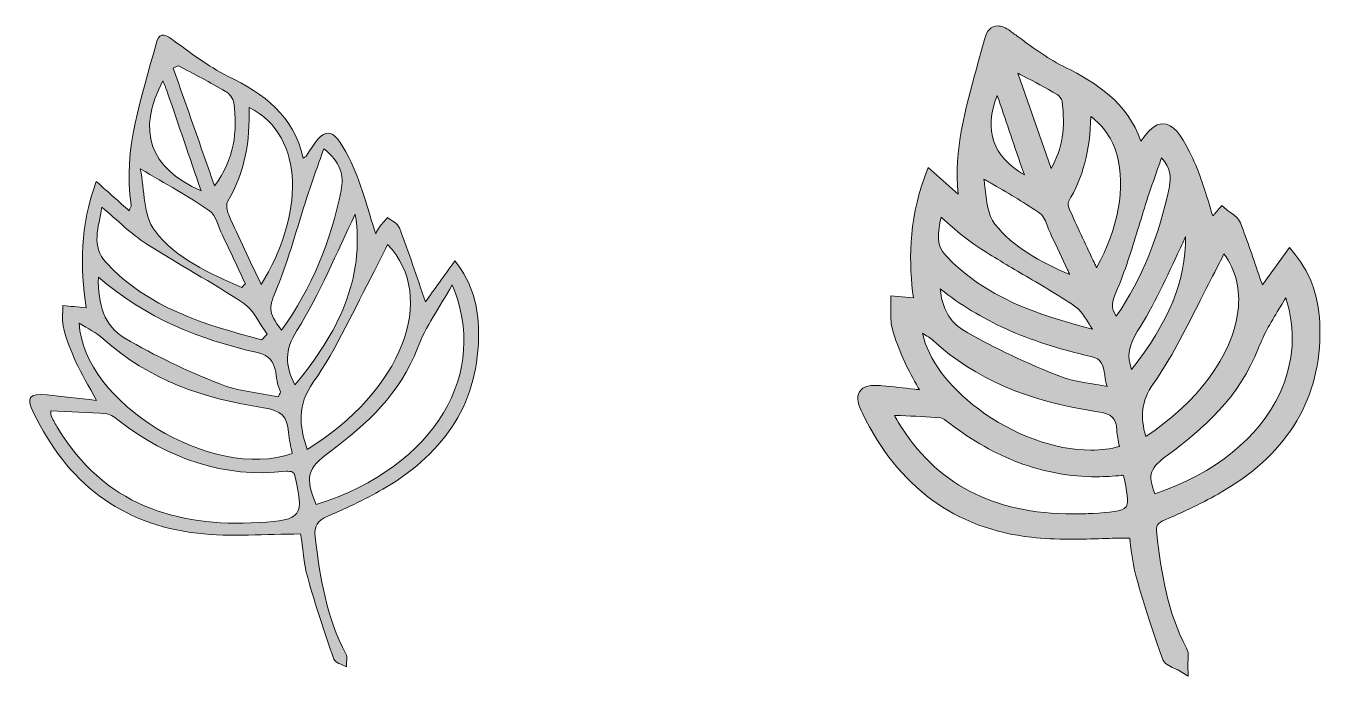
# Model space of a CAD drawing. Header units: inches. Extents: x 792 to 7891, y -1095 to 2748.
# Drawn here: x 2696 to 4650, y -1091 to -109 of the extents above; entities that cross this region are included whole.
import ezdxf

# ---------------------------------------------------------------- set-up
doc = ezdxf.new("R2010")
doc.units = ezdxf.units.IN
doc.header["$MEASUREMENT"] = 0
doc.layers.add('Layer 1', color=7, linetype='Continuous')

# ---------------------------------------------------------------- blocks, each defined once
blk = doc.blocks.new('block 4')
at = {"layer": 'Layer 1', "lineweight": 0}
for points, knots in [([(4648.4, -566.1), (4647.7, -520.7), (4635.7, -485), (4610.5, -453.9), (4610.5, -453.9), (4602.3, -443.8), (4602.3, -443.8), (4602.3, -443.8), (4561.5, -500.2), (4561.5, -500.2), (4560.3, -496.7), (4559.1, -493.2), (4557.9, -489.7), (4548.5, -462.3), (4538.8, -434.1), (4528.4, -406.7), (4525.6, -399.3), (4519, -394.9), (4513.3, -391), (4511.2, -389.5), (4509.3, -388.2), (4507.8, -386.9), (4507.8, -386.9), (4500.1, -380.4), (4500.1, -380.4), (4500.1, -380.4), (4493.7, -388.1), (4493.7, -388.1), (4492.3, -389.7), (4490.9, -391.2), (4489.6, -392.8), (4488.6, -393.9), (4487.6, -395), (4486.6, -396.2), (4485.1, -391.4), (4483.6, -386.4), (4482.1, -381.4), (4473.8, -354), (4465.2, -325.7), (4451.7, -299.5), (4437.9, -272.6), (4426.9, -257.1), (4411.4, -257.1), (4399.5, -257.1), (4389.6, -266.6), (4378.3, -283.4), (4357.9, -225), (4309.7, -194.3), (4264.2, -172), (4239.9, -160), (4216.9, -143.2), (4194.7, -127), (4190.3, -123.8), (4185.9, -120.6), (4181.5, -117.4), (4173.8, -111.8), (4167.8, -109.3), (4162.1, -109.3), (4152.3, -109.3), (4145.5, -116.2), (4142, -129.9), (4138.3, -144.1), (4134.3, -158.6), (4130.4, -172.6), (4113.3, -233.6), (4095.7, -296.5), (4102.5, -363.2), (4102.5, -363.2), (4057.3, -323), (4057.3, -323), (4057.3, -323), (4052.2, -336.7), (4052.2, -336.7), (4026.3, -406.1), (4028.5, -469.9), (4034.8, -519.7), (4034.8, -519.7), (4000.6, -516.6), (4000.6, -516.6), (4000.6, -516.6), (4001, -527.9), (4001, -527.9), (4001.1, -531.3), (4001, -534.7), (4000.9, -538.4), (4000.7, -547.1), (4000.5, -556.2), (4002.8, -565.2), (4007.1, -581.6), (4013.3, -598.5), (4021.9, -617), (4027.8, -629.8), (4034.5, -641.7), (4042.2, -655.5), (4042.8, -656.5), (4043.3, -657.5), (4043.9, -658.5), (4041.7, -658.3), (4039.5, -658), (4037.3, -657.8), (4020.3, -655.8), (4004.1, -654), (3988.2, -652.5), (3984.1, -652.1), (3980.5, -651.9), (3977.4, -651.9), (3969.8, -651.9), (3959.1, -652.9), (3953.8, -661.4), (3948, -670.7), (3952.3, -682.6), (3957.9, -694), (4012, -805.3), (4098, -868.3), (4213.3, -881.2), (4230.7, -883.2), (4249.3, -884.1), (4271.8, -884.1), (4287.9, -884.1), (4304.4, -883.6), (4320.3, -883.2), (4333.7, -882.8), (4347.5, -882.4), (4361.3, -882.3), (4361.7, -885.6), (4362.1, -888.9), (4362.5, -892.4), (4364.4, -907.5), (4366.5, -924.6), (4371, -940.9), (4383.2, -985.1), (4397.9, -1028.2), (4410.7, -1064.4), (4413.4, -1072.2), (4421.1, -1075.6), (4428, -1078.7), (4430.2, -1079.7), (4432.3, -1080.6), (4433.9, -1081.5), (4433.9, -1081.5), (4449.3, -1090.7), (4449.3, -1090.7), (4449.3, -1090.7), (4449, -1072.7), (4449, -1072.7), (4448.9, -1071.2), (4449.1, -1069.3), (4449.3, -1067.3), (4449.7, -1061.7), (4450.3, -1054.8), (4447, -1048.6), (4418, -994.5), (4408.9, -933.6), (4402, -875.9), (4400.6, -863.7), (4403, -859.7), (4414.9, -854.6), (4449.6, -840), (4478.8, -825.5), (4504.4, -810.2), (4601.6, -752.1), (4650.1, -669.9), (4648.4, -566.1)], [0, 0, 0, 0, 1, 1, 1, 2, 2, 2, 3, 3, 3, 4, 4, 4, 5, 5, 5, 6, 6, 6, 7, 7, 7, 8, 8, 8, 9, 9, 9, 10, 10, 10, 11, 11, 11, 12, 12, 12, 13, 13, 13, 14, 14, 14, 15, 15, 15, 16, 16, 16, 17, 17, 17, 18, 18, 18, 19, 19, 19, 20, 20, 20, 21, 21, 21, 22, 22, 22, 23, 23, 23, 24, 24, 24, 25, 25, 25, 26, 26, 26, 27, 27, 27, 28, 28, 28, 29, 29, 29, 30, 30, 30, 31, 31, 31, 32, 32, 32, 33, 33, 33, 34, 34, 34, 35, 35, 35, 36, 36, 36, 37, 37, 37, 38, 38, 38, 39, 39, 39, 40, 40, 40, 41, 41, 41, 42, 42, 42, 43, 43, 43, 44, 44, 44, 45, 45, 45, 46, 46, 46, 47, 47, 47, 48, 48, 48, 49, 49, 49, 50, 50, 50, 51, 51, 51, 52, 52, 52, 53, 53, 53, 54, 54, 54, 54]), ([(4242.8, -324.4), (4242.8, -324.4), (4192.4, -180.4), (4192.4, -180.4), (4194.9, -181.8), (4197.5, -183.1), (4200, -184.5), (4217.1, -193.6), (4234.8, -202.9), (4251.7, -212.8), (4255.2, -214.9), (4258.8, -220), (4259.2, -222.5), (4264.6, -263), (4259.6, -295.3), (4242.8, -324.4)], [0, 0, 0, 0, 1, 1, 1, 2, 2, 2, 3, 3, 3, 4, 4, 4, 5, 5, 5, 5]), ([(4156.2, -283.6), (4149.4, -264), (4151.1, -240.7), (4161.3, -214.2), (4173.4, -249.6), (4185.4, -284.8), (4198.1, -321.9), (4198.1, -321.9), (4202.3, -334.2), (4202.3, -334.2), (4178.4, -319.9), (4162.9, -302.9), (4156.2, -283.6)], [0, 0, 0, 0, 1, 1, 1, 2, 2, 2, 3, 3, 3, 4, 4, 4, 4]), ([(4311.4, -474.3), (4309.7, -470.6), (4307.9, -467), (4306.2, -463.3), (4293.7, -436.9), (4281.9, -411.9), (4270.6, -386.7), (4268.6, -382.2), (4268.1, -376.6), (4268.7, -374.9), (4290.7, -338.5), (4301.6, -297.3), (4302.4, -246.1), (4321.9, -260.1), (4335.2, -279.7), (4342.2, -304.7), (4355.6, -352.6), (4344.1, -414.9), (4311.4, -474.3)], [0, 0, 0, 0, 1, 1, 1, 2, 2, 2, 3, 3, 3, 4, 4, 4, 5, 5, 5, 6, 6, 6, 6]), ([(4421.1, -351.8), (4406.1, -426.1), (4379.9, -490.3), (4341.1, -547.5), (4331.7, -533.6), (4333.9, -528.3), (4343.1, -505.7), (4343.1, -505.7), (4343.9, -503.8), (4343.9, -503.8), (4356.2, -473.7), (4365.8, -442.3), (4375, -411.9), (4379.5, -397.3), (4384.1, -382.2), (4388.9, -367.5), (4394.1, -351.6), (4399.7, -335.7), (4405.6, -318.9), (4406.9, -315.5), (4408.1, -312), (4409.4, -308.4), (4423, -323.4), (4424.1, -336.9), (4421.1, -351.8)], [0, 0, 0, 0, 1, 1, 1, 2, 2, 2, 3, 3, 3, 4, 4, 4, 5, 5, 5, 6, 6, 6, 7, 7, 7, 8, 8, 8, 8]), ([(4237.8, -413), (4239.4, -417.1), (4241, -421.3), (4242.9, -425.3), (4251.2, -442.6), (4259.4, -460.2), (4267.4, -477.3), (4268.6, -479.7), (4269.7, -482.1), (4270.8, -484.6), (4226.4, -465.3), (4185.2, -443.9), (4157.8, -408.3), (4147.5, -394.9), (4145.1, -373.9), (4142.6, -351.6), (4142.2, -347.9), (4141.7, -344.2), (4141.3, -340.5), (4146.1, -343.3), (4150.8, -346.1), (4155.5, -348.8), (4180.7, -363.4), (4204.6, -377.3), (4226.6, -392.7), (4231.3, -396), (4234.6, -404.6), (4237.8, -413)], [0, 0, 0, 0, 1, 1, 1, 2, 2, 2, 3, 3, 3, 4, 4, 4, 5, 5, 5, 6, 6, 6, 7, 7, 7, 8, 8, 8, 9, 9, 9, 9]), ([(4278.2, -532.2), (4287, -538.1), (4293.6, -548.8), (4300.6, -560.1), (4302.1, -562.4), (4303.6, -564.8), (4305.1, -567.1), (4222.1, -545.3), (4143.1, -519.3), (4083.7, -455.8), (4068.4, -439.5), (4071.9, -421.1), (4076.7, -397.9), (4079.5, -400.4), (4082.3, -402.8), (4085.1, -405.3), (4100.7, -419.1), (4115.4, -432.1), (4132.3, -443), (4154.6, -457.4), (4177.7, -471.1), (4200.2, -484.3), (4226.1, -499.5), (4252.9, -515.3), (4278.2, -532.2)], [0, 0, 0, 0, 1, 1, 1, 2, 2, 2, 3, 3, 3, 4, 4, 4, 5, 5, 5, 6, 6, 6, 7, 7, 7, 8, 8, 8, 8]), ([(4445.5, -427.4), (4446.3, -493.1), (4420.3, -556.7), (4364, -628), (4356.9, -607.1), (4359.7, -591.6), (4372.8, -570.7), (4397.9, -530.7), (4417.9, -487.3), (4437.2, -445.4), (4440, -439.5), (4442.7, -433.5), (4445.5, -427.4)], [0, 0, 0, 0, 1, 1, 1, 2, 2, 2, 3, 3, 3, 4, 4, 4, 4]), ([(4397.3, -649), (4423.3, -611.7), (4444.2, -570.2), (4464.4, -530.1), (4472.5, -513.9), (4481, -497.1), (4489.7, -480.8), (4494.5, -471.8), (4499, -462.5), (4503.4, -453.5), (4521.4, -477.4), (4528.8, -507.1), (4524.6, -540.2), (4516.3, -606.6), (4463.4, -678.1), (4385.5, -729.1), (4377.3, -699.6), (4377.9, -676.7), (4397.3, -649)], [0, 0, 0, 0, 1, 1, 1, 2, 2, 2, 3, 3, 3, 4, 4, 4, 5, 5, 5, 6, 6, 6, 6]), ([(4174.9, -566.7), (4212.3, -583.6), (4254, -597.2), (4302.5, -608.2), (4319.1, -612), (4321.1, -620.2), (4323.6, -636.9), (4324.4, -642.1), (4325.3, -647.8), (4327.1, -653.4), (4321.4, -652.3), (4315.6, -651.4), (4310, -650.5), (4289.2, -647.1), (4269.6, -643.9), (4251.6, -636.6), (4194.9, -613.7), (4149.8, -591.9), (4109.7, -568), (4089.5, -556), (4078.4, -536.2), (4075.5, -506.4), (4105.5, -530.2), (4138.2, -550.1), (4174.9, -566.7)], [0, 0, 0, 0, 1, 1, 1, 2, 2, 2, 3, 3, 3, 4, 4, 4, 5, 5, 5, 6, 6, 6, 7, 7, 7, 8, 8, 8, 8]), ([(4419.8, -756.2), (4471, -718.4), (4527.3, -669.7), (4555.7, -595.3), (4563.8, -574.2), (4575.9, -554.1), (4588.8, -532.9), (4591.5, -528.6), (4594.1, -524.1), (4596.8, -519.6), (4612.3, -567.6), (4609.3, -616.8), (4588.1, -663.1), (4556.9, -731), (4490.1, -784.8), (4399.2, -815.5), (4387.8, -785.4), (4391.8, -776.8), (4419.8, -756.2)], [0, 0, 0, 0, 1, 1, 1, 2, 2, 2, 3, 3, 3, 4, 4, 4, 5, 5, 5, 6, 6, 6, 6]), ([(4341.8, -719.6), (4342.3, -727.9), (4344, -735.7), (4345.6, -743.3), (4345.7, -743.6), (4345.7, -743.8), (4345.8, -744.1), (4332.5, -747.8), (4318, -749.7), (4302.6, -749.7), (4248.4, -749.7), (4185, -726.5), (4133, -687.5), (4087.2, -653.3), (4057.3, -612.5), (4048.5, -573.2), (4054.8, -576.9), (4060.6, -580.5), (4065.4, -584.9), (4127.7, -641.8), (4206.3, -675.7), (4312.7, -691.6), (4334.4, -694.8), (4340.7, -700.9), (4341.8, -719.6)], [0, 0, 0, 0, 1, 1, 1, 2, 2, 2, 3, 3, 3, 4, 4, 4, 5, 5, 5, 6, 6, 6, 7, 7, 7, 8, 8, 8, 8]), ([(4015.4, -697.6), (4036.4, -698.4), (4056.3, -699.2), (4076.4, -700.9), (4079.3, -701.2), (4084.3, -705.1), (4088, -707.9), (4088.7, -708.5), (4089.4, -709.1), (4090.1, -709.6), (4124, -735.5), (4159.1, -755.4), (4194.5, -768.6), (4232, -782.7), (4271.2, -789.8), (4311, -789.8), (4323.6, -789.8), (4336.5, -789.1), (4349.4, -787.7), (4349.5, -787.6), (4349.7, -787.6), (4349.9, -787.6), (4350.5, -787.6), (4351.2, -787.7), (4351.9, -787.8), (4357.1, -811.1), (4360.5, -829.2), (4355.8, -835.4), (4350.8, -842.1), (4329.5, -843.8), (4306.3, -845.1), (4296.1, -845.7), (4285.9, -846), (4276.1, -846), (4154.8, -846), (4068.4, -800.6), (4012.1, -707.2), (4009.9, -703.6), (4008, -700.3), (4006.3, -697.2), (4009.3, -697.3), (4012.4, -697.4), (4015.4, -697.6)], [0, 0, 0, 0, 1, 1, 1, 2, 2, 2, 3, 3, 3, 4, 4, 4, 5, 5, 5, 6, 6, 6, 7, 7, 7, 8, 8, 8, 9, 9, 9, 10, 10, 10, 11, 11, 11, 12, 12, 12, 13, 13, 13, 14, 14, 14, 14])]:
    blk.add_open_spline(points, degree=3, knots=knots, dxfattribs=at)
blk = doc.blocks.new('block 5')
at = {"layer": 'Layer 1', "lineweight": 0}
for points, knots in [([(3378.7, -570.1), (3378.1, -534), (3370.5, -498.1), (3343, -464.1), (3326.4, -487.1), (3312, -507), (3298.6, -525.6), (3285.5, -487.9), (3273.2, -450.7), (3259.3, -414.2), (3256.8, -407.6), (3247.6, -403.6), (3241.5, -398.4), (3236.9, -403.9), (3231.9, -409.2), (3227.7, -415), (3225.2, -418.5), (3223.8, -422.9), (3223.8, -423.1), (3211, -385.9), (3201.8, -344.5), (3183.1, -307.9), (3157.6, -258.3), (3146.4, -259.8), (3118.8, -305.8), (3118.4, -306.5), (3117.4, -306.8), (3114.3, -308.7), (3100.1, -245.1), (3054.7, -211.7), (3000.1, -184.9), (2970.1, -170.2), (2943.2, -149.1), (2915.9, -129.4), (2903, -120), (2896.1, -120.4), (2892, -136.3), (2871.4, -216.1), (2841.4, -294.5), (2854.4, -379.6), (2854.7, -381.7), (2853, -384.2), (2851.7, -388.5), (2836.1, -374.6), (2821.8, -361.9), (2801.8, -344.1), (2776.9, -410.9), (2777.7, -473.3), (2786.6, -534.7), (2774.1, -533.6), (2762.7, -532.5), (2751.2, -531.5), (2751.6, -543.2), (2749.9, -555.5), (2752.8, -566.6), (2757.2, -583.8), (2763.7, -600.6), (2771.2, -616.7), (2779.6, -634.9), (2790.1, -652.1), (2802.3, -674.5), (2773.9, -671.4), (2750.8, -668.5), (2727.6, -666.3), (2700.3, -663.8), (2695.7, -670), (2707.1, -693.5), (2757.7, -797.6), (2838.8, -862.2), (2954.7, -875.2), (3005.2, -880.9), (3056.9, -876.2), (3110.2, -876.2), (3113.3, -896.2), (3114.7, -919.8), (3120.9, -942.1), (3132.4, -983.6), (3146.1, -1024.4), (3160.3, -1065), (3162.3, -1070.5), (3172.7, -1073), (3179.2, -1076.8), (3179.1, -1070.2), (3181.2, -1062.4), (3178.5, -1057.3), (3148.9, -1002.1), (3139.6, -941.9), (3132.3, -881), (3130.3, -864.2), (3135.2, -856.1), (3151.3, -849.3), (3181.5, -836.6), (3211.4, -822.3), (3239.5, -805.5), (3328.2, -752.5), (3380.4, -676.3), (3378.7, -570.1)], [0, 0, 0, 0, 1, 1, 1, 2, 2, 2, 3, 3, 3, 4, 4, 4, 5, 5, 5, 6, 6, 6, 7, 7, 7, 8, 8, 8, 9, 9, 9, 10, 10, 10, 11, 11, 11, 12, 12, 12, 13, 13, 13, 14, 14, 14, 15, 15, 15, 16, 16, 16, 17, 17, 17, 18, 18, 18, 19, 19, 19, 20, 20, 20, 21, 21, 21, 22, 22, 22, 23, 23, 23, 24, 24, 24, 25, 25, 25, 26, 26, 26, 27, 27, 27, 28, 28, 28, 29, 29, 29, 30, 30, 30, 31, 31, 31, 32, 32, 32, 32]), ([(2925.7, -169.3), (2949.6, -182.1), (2973.7, -194.4), (2997, -208.1), (3002.6, -211.4), (3008.5, -218.9), (3009.3, -225.1), (3015.1, -268.5), (3010.6, -310.3), (2980.3, -350.6), (2959.6, -291.4), (2938.8, -232.2), (2918, -173), (2920.6, -171.7), (2923.2, -170.5), (2925.7, -169.3)], [0, 0, 0, 0, 1, 1, 1, 2, 2, 2, 3, 3, 3, 4, 4, 4, 5, 5, 5, 5]), ([(2902.4, -192.1), (2904.9, -198.6), (2907.5, -204.5), (2909.5, -210.5), (2926, -258.7), (2942.5, -307), (2960, -358.4), (2881.2, -322.9), (2863, -268.1), (2902.4, -192.1)], [0, 0, 0, 0, 1, 1, 1, 2, 2, 2, 3, 3, 3, 3]), ([(3050.7, -499.6), (3033.3, -462.6), (3017, -428.9), (3001.7, -394.7), (2999, -388.5), (2997.3, -378.7), (3000.3, -373.7), (3026.6, -330.4), (3033.9, -282.8), (3032.5, -232.2), (3119.3, -276.2), (3113.7, -398.1), (3050.7, -499.6)], [0, 0, 0, 0, 1, 1, 1, 2, 2, 2, 3, 3, 3, 4, 4, 4, 4]), ([(3119.6, -368.2), (3127.3, -344.8), (3135.8, -321.6), (3145.2, -294.6), (3170.5, -315.1), (3175.9, -334.4), (3171.2, -357.7), (3155.7, -433.9), (3127.5, -504.5), (3081.6, -568.6), (3059.5, -540), (3062.5, -534.2), (3074.9, -503.9), (3092.9, -459.9), (3104.8, -413.5), (3119.6, -368.2)], [0, 0, 0, 0, 1, 1, 1, 2, 2, 2, 3, 3, 3, 4, 4, 4, 5, 5, 5, 5]), ([(2972.6, -388.4), (2982.7, -395.5), (2986.2, -412.3), (2992.2, -424.9), (3003.9, -449.4), (3015.3, -474), (3026.8, -498.5), (3025.1, -500.3), (3023.4, -502.1), (3021.7, -503.9), (2972.7, -483.3), (2922.5, -460.4), (2890.1, -418.3), (2872.6, -395.6), (2875.1, -357.5), (2868.3, -325), (2907.1, -348.1), (2941.2, -366.4), (2972.6, -388.4)], [0, 0, 0, 0, 1, 1, 1, 2, 2, 2, 3, 3, 3, 4, 4, 4, 5, 5, 5, 6, 6, 6, 6]), ([(2810.4, -383), (2833.9, -402.6), (2854.2, -423.2), (2878, -438.5), (2925.8, -469.5), (2976.6, -496.1), (3024, -527.8), (3039.4, -538.1), (3048.1, -558.7), (3059.8, -574.5), (3057, -577.4), (3054.2, -580.2), (3051.4, -583), (2965.4, -560.6), (2880.7, -535.1), (2816.7, -466.6), (2793.6, -441.9), (2805.3, -413.5), (2810.4, -383)], [0, 0, 0, 0, 1, 1, 1, 2, 2, 2, 3, 3, 3, 4, 4, 4, 5, 5, 5, 6, 6, 6, 6]), ([(3101.5, -651.2), (3086.7, -620.5), (3085.9, -599.1), (3104.6, -569.3), (3139.5, -513.5), (3164.4, -451.5), (3192.6, -393.6), (3207.8, -491.4), (3166, -573.4), (3101.5, -651.2)], [0, 0, 0, 0, 1, 1, 1, 2, 2, 2, 3, 3, 3, 3]), ([(3120, -748.5), (3107.9, -711.7), (3104.8, -682.3), (3129.3, -647.2), (3165.5, -595.3), (3191.1, -536.2), (3221.1, -480), (3228.1, -466.9), (3234.4, -453.3), (3241.3, -439.4), (3318.3, -518.2), (3262.4, -661.4), (3120, -748.5)], [0, 0, 0, 0, 1, 1, 1, 2, 2, 2, 3, 3, 3, 4, 4, 4, 4]), ([(3080.1, -661.5), (3079, -664.1), (3077.8, -666.7), (3076.6, -669.2), (3047, -663), (3015.7, -660.9), (2988.1, -649.8), (2939, -629.9), (2890.3, -607.5), (2844.8, -580.5), (2813.9, -562.1), (2804.1, -529.7), (2805, -488.3), (2876.6, -551), (2958.2, -582.6), (3044.9, -602.4), (3081.1, -610.6), (3068.3, -642), (3080.1, -661.5)], [0, 0, 0, 0, 1, 1, 1, 2, 2, 2, 3, 3, 3, 4, 4, 4, 5, 5, 5, 6, 6, 6, 6]), ([(3133.7, -831.8), (3116.6, -790.5), (3119.7, -777.4), (3154.1, -752), (3210.6, -710.3), (3260.5, -664), (3286.6, -595.6), (3298.9, -563.3), (3319.9, -534.4), (3339, -500.2), (3394.9, -630.5), (3316.4, -774.1), (3133.7, -831.8)], [0, 0, 0, 0, 1, 1, 1, 2, 2, 2, 3, 3, 3, 4, 4, 4, 4]), ([(2776.2, -558.2), (2789.1, -566.4), (2802.3, -572.2), (2812.4, -581.4), (2881.1, -644.1), (2965.1, -672.2), (3054.4, -685.6), (3080.2, -689.4), (3090.5, -698.7), (3092, -722.9), (3092.7, -733.8), (3095.7, -744.5), (3097.6, -754.8), (2977, -797.3), (2781.4, -677.8), (2776.2, -558.2)], [0, 0, 0, 0, 1, 1, 1, 2, 2, 2, 3, 3, 3, 4, 4, 4, 5, 5, 5, 5]), ([(3047.2, -859), (2920.9, -866.2), (2813.1, -831.3), (2743.8, -716.3), (2740.4, -710.7), (2737, -705), (2734.2, -699.1), (2733.1, -696.7), (2733.5, -693.7), (2733.2, -690.5), (2761.7, -691.8), (2789.7, -692.5), (2817.5, -694.9), (2824.1, -695.4), (2830.7, -701.1), (2836.4, -705.6), (2911, -762.5), (2993.7, -792.1), (3088.5, -781.6), (3092, -781.2), (3095.6, -782.2), (3097.6, -782.4), (3099.7, -784.4), (3100.9, -785), (3101, -785.7), (3115.6, -849.7), (3113.2, -855.3), (3047.2, -859)], [0, 0, 0, 0, 1, 1, 1, 2, 2, 2, 3, 3, 3, 4, 4, 4, 5, 5, 5, 6, 6, 6, 7, 7, 7, 8, 8, 8, 9, 9, 9, 9])]:
    blk.add_open_spline(points, degree=3, knots=knots, dxfattribs=at)

msp = doc.modelspace()

# ---------------------------------------------------------------- hatches: boundary and pattern name
at = {"layer": 'Layer 1', "true_color": 0x54320c}
h = msp.add_hatch(color=48, dxfattribs=at)
h.dxf.hatch_style = 2
edge = h.paths.add_edge_path()
edge.add_spline(control_points=[(4648.4, -566.1), (4647.7, -520.7), (4635.7, -485), (4610.5, -453.9), (4610.5, -453.9), (4602.3, -443.8), (4602.3, -443.8), (4602.3, -443.8), (4561.5, -500.2), (4561.5, -500.2), (4560.3, -496.7), (4559.1, -493.2), (4557.9, -489.7), (4548.5, -462.3), (4538.8, -434.1), (4528.4, -406.7), (4525.6, -399.3), (4519, -394.9), (4513.3, -391), (4511.2, -389.5), (4509.3, -388.2), (4507.8, -386.9), (4507.8, -386.9), (4500.1, -380.4), (4500.1, -380.4), (4500.1, -380.4), (4493.7, -388.1), (4493.7, -388.1), (4492.3, -389.7), (4490.9, -391.2), (4489.6, -392.8), (4488.6, -393.9), (4487.6, -395), (4486.6, -396.2), (4485.1, -391.4), (4483.6, -386.4), (4482.1, -381.4), (4473.8, -354), (4465.2, -325.7), (4451.7, -299.5), (4437.9, -272.6), (4426.9, -257.1), (4411.4, -257.1), (4399.5, -257.1), (4389.6, -266.6), (4378.3, -283.4), (4357.9, -225), (4309.7, -194.3), (4264.2, -172), (4239.9, -160), (4216.9, -143.2), (4194.7, -127), (4190.3, -123.8), (4185.9, -120.6), (4181.5, -117.4), (4173.8, -111.8), (4167.8, -109.3), (4162.1, -109.3), (4152.3, -109.3), (4145.5, -116.2), (4142, -129.9), (4138.3, -144.1), (4134.3, -158.6), (4130.4, -172.6), (4113.3, -233.6), (4095.7, -296.5), (4102.5, -363.2), (4102.5, -363.2), (4057.3, -323), (4057.3, -323), (4057.3, -323), (4052.2, -336.7), (4052.2, -336.7), (4026.3, -406.1), (4028.5, -469.9), (4034.8, -519.7), (4034.8, -519.7), (4000.6, -516.6), (4000.6, -516.6), (4000.6, -516.6), (4001, -527.9), (4001, -527.9), (4001.1, -531.3), (4001, -534.7), (4000.9, -538.4), (4000.7, -547.1), (4000.5, -556.2), (4002.8, -565.2), (4007.1, -581.6), (4013.3, -598.5), (4021.9, -617), (4027.8, -629.8), (4034.5, -641.7), (4042.2, -655.5), (4042.8, -656.5), (4043.3, -657.5), (4043.9, -658.5), (4041.7, -658.3), (4039.5, -658), (4037.3, -657.8), (4020.3, -655.8), (4004.1, -654), (3988.2, -652.5), (3984.1, -652.1), (3980.5, -651.9), (3977.4, -651.9), (3969.8, -651.9), (3959.1, -652.9), (3953.8, -661.4), (3948, -670.7), (3952.3, -682.6), (3957.9, -694), (4012, -805.3), (4098, -868.3), (4213.3, -881.2), (4230.7, -883.2), (4249.3, -884.1), (4271.8, -884.1), (4287.9, -884.1), (4304.4, -883.6), (4320.3, -883.2), (4333.7, -882.8), (4347.5, -882.4), (4361.3, -882.3), (4361.7, -885.6), (4362.1, -888.9), (4362.5, -892.4), (4364.4, -907.5), (4366.5, -924.6), (4371, -940.9), (4383.2, -985.1), (4397.9, -1028.2), (4410.7, -1064.4), (4413.4, -1072.2), (4421.1, -1075.6), (4428, -1078.7), (4430.2, -1079.7), (4432.3, -1080.6), (4433.9, -1081.5), (4433.9, -1081.5), (4449.3, -1090.7), (4449.3, -1090.7), (4449.3, -1090.7), (4449, -1072.7), (4449, -1072.7), (4448.9, -1071.2), (4449.1, -1069.3), (4449.3, -1067.3), (4449.7, -1061.7), (4450.3, -1054.8), (4447, -1048.6), (4418, -994.5), (4408.9, -933.6), (4402, -875.9), (4400.6, -863.7), (4403, -859.7), (4414.9, -854.6), (4449.6, -840), (4478.8, -825.5), (4504.4, -810.2), (4601.6, -752.1), (4650.1, -669.9), (4648.4, -566.1)], knot_values=[0, 0, 0, 0, 1, 1, 1, 2, 2, 2, 3, 3, 3, 4, 4, 4, 5, 5, 5, 6, 6, 6, 7, 7, 7, 8, 8, 8, 9, 9, 9, 10, 10, 10, 11, 11, 11, 12, 12, 12, 13, 13, 13, 14, 14, 14, 15, 15, 15, 16, 16, 16, 17, 17, 17, 18, 18, 18, 19, 19, 19, 20, 20, 20, 21, 21, 21, 22, 22, 22, 23, 23, 23, 24, 24, 24, 25, 25, 25, 26, 26, 26, 27, 27, 27, 28, 28, 28, 29, 29, 29, 30, 30, 30, 31, 31, 31, 32, 32, 32, 33, 33, 33, 34, 34, 34, 35, 35, 35, 36, 36, 36, 37, 37, 37, 38, 38, 38, 39, 39, 39, 40, 40, 40, 41, 41, 41, 42, 42, 42, 43, 43, 43, 44, 44, 44, 45, 45, 45, 46, 46, 46, 47, 47, 47, 48, 48, 48, 49, 49, 49, 50, 50, 50, 51, 51, 51, 52, 52, 52, 53, 53, 53, 54, 54, 54, 54], degree=3, periodic=1)
edge = h.paths.add_edge_path()
edge.add_spline(control_points=[(4397.3, -649), (4423.3, -611.7), (4444.2, -570.2), (4464.4, -530.1), (4472.5, -513.9), (4481, -497.1), (4489.7, -480.8), (4494.5, -471.8), (4499, -462.5), (4503.4, -453.5), (4521.4, -477.4), (4528.8, -507.1), (4524.6, -540.2), (4516.3, -606.6), (4463.4, -678.1), (4385.5, -729.1), (4377.3, -699.6), (4377.9, -676.7), (4397.3, -649)], knot_values=[0, 0, 0, 0, 1, 1, 1, 2, 2, 2, 3, 3, 3, 4, 4, 4, 5, 5, 5, 6, 6, 6, 6], degree=3, periodic=1)
edge = h.paths.add_edge_path()
edge.add_spline(control_points=[(4419.8, -756.2), (4471, -718.4), (4527.3, -669.7), (4555.7, -595.3), (4563.8, -574.2), (4575.9, -554.1), (4588.8, -532.9), (4591.5, -528.6), (4594.1, -524.1), (4596.8, -519.6), (4612.3, -567.6), (4609.3, -616.8), (4588.1, -663.1), (4556.9, -731), (4490.1, -784.8), (4399.2, -815.5), (4387.8, -785.4), (4391.8, -776.8), (4419.8, -756.2)], knot_values=[0, 0, 0, 0, 1, 1, 1, 2, 2, 2, 3, 3, 3, 4, 4, 4, 5, 5, 5, 6, 6, 6, 6], degree=3, periodic=1)
edge = h.paths.add_edge_path()
edge.add_spline(control_points=[(4156.2, -283.6), (4149.4, -264), (4151.1, -240.7), (4161.3, -214.2), (4173.4, -249.6), (4185.4, -284.8), (4198.1, -321.9), (4198.1, -321.9), (4202.3, -334.2), (4202.3, -334.2), (4178.4, -319.9), (4162.9, -302.9), (4156.2, -283.6)], knot_values=[0, 0, 0, 0, 1, 1, 1, 2, 2, 2, 3, 3, 3, 4, 4, 4, 4], degree=3, periodic=1)
edge = h.paths.add_edge_path()
edge.add_spline(control_points=[(4237.8, -413), (4239.4, -417.1), (4241, -421.3), (4242.9, -425.3), (4251.2, -442.6), (4259.4, -460.2), (4267.4, -477.3), (4268.6, -479.7), (4269.7, -482.1), (4270.8, -484.6), (4226.4, -465.3), (4185.2, -443.9), (4157.8, -408.3), (4147.5, -394.9), (4145.1, -373.9), (4142.6, -351.6), (4142.2, -347.9), (4141.7, -344.2), (4141.3, -340.5), (4146.1, -343.3), (4150.8, -346.1), (4155.5, -348.8), (4180.7, -363.4), (4204.6, -377.3), (4226.6, -392.7), (4231.3, -396), (4234.6, -404.6), (4237.8, -413)], knot_values=[0, 0, 0, 0, 1, 1, 1, 2, 2, 2, 3, 3, 3, 4, 4, 4, 5, 5, 5, 6, 6, 6, 7, 7, 7, 8, 8, 8, 9, 9, 9, 9], degree=3, periodic=1)
edge = h.paths.add_edge_path()
edge.add_spline(control_points=[(4278.2, -532.2), (4287, -538.1), (4293.6, -548.8), (4300.6, -560.1), (4302.1, -562.4), (4303.6, -564.8), (4305.1, -567.1), (4222.1, -545.3), (4143.1, -519.3), (4083.7, -455.8), (4068.4, -439.5), (4071.9, -421.1), (4076.7, -397.9), (4079.5, -400.4), (4082.3, -402.8), (4085.1, -405.3), (4100.7, -419.1), (4115.4, -432.1), (4132.3, -443), (4154.6, -457.4), (4177.7, -471.1), (4200.2, -484.3), (4226.1, -499.5), (4252.9, -515.3), (4278.2, -532.2)], knot_values=[0, 0, 0, 0, 1, 1, 1, 2, 2, 2, 3, 3, 3, 4, 4, 4, 5, 5, 5, 6, 6, 6, 7, 7, 7, 8, 8, 8, 8], degree=3, periodic=1)
edge = h.paths.add_edge_path()
edge.add_spline(control_points=[(4174.9, -566.7), (4212.3, -583.6), (4254, -597.2), (4302.5, -608.2), (4319.1, -612), (4321.1, -620.2), (4323.6, -636.9), (4324.4, -642.1), (4325.3, -647.8), (4327.1, -653.4), (4321.4, -652.3), (4315.6, -651.4), (4310, -650.5), (4289.2, -647.1), (4269.6, -643.9), (4251.6, -636.6), (4194.9, -613.7), (4149.8, -591.9), (4109.7, -568), (4089.5, -556), (4078.4, -536.2), (4075.5, -506.4), (4105.5, -530.2), (4138.2, -550.1), (4174.9, -566.7)], knot_values=[0, 0, 0, 0, 1, 1, 1, 2, 2, 2, 3, 3, 3, 4, 4, 4, 5, 5, 5, 6, 6, 6, 7, 7, 7, 8, 8, 8, 8], degree=3, periodic=1)
edge = h.paths.add_edge_path()
edge.add_spline(control_points=[(4421.1, -351.8), (4406.1, -426.1), (4379.9, -490.3), (4341.1, -547.5), (4331.7, -533.6), (4333.9, -528.3), (4343.1, -505.7), (4343.1, -505.7), (4343.9, -503.8), (4343.9, -503.8), (4356.2, -473.7), (4365.8, -442.3), (4375, -411.9), (4379.5, -397.3), (4384.1, -382.2), (4388.9, -367.5), (4394.1, -351.6), (4399.7, -335.7), (4405.6, -318.9), (4406.9, -315.5), (4408.1, -312), (4409.4, -308.4), (4423, -323.4), (4424.1, -336.9), (4421.1, -351.8)], knot_values=[0, 0, 0, 0, 1, 1, 1, 2, 2, 2, 3, 3, 3, 4, 4, 4, 5, 5, 5, 6, 6, 6, 7, 7, 7, 8, 8, 8, 8], degree=3, periodic=1)
edge = h.paths.add_edge_path()
edge.add_spline(control_points=[(4311.4, -474.3), (4309.7, -470.6), (4307.9, -467), (4306.2, -463.3), (4293.7, -436.9), (4281.9, -411.9), (4270.6, -386.7), (4268.6, -382.2), (4268.1, -376.6), (4268.7, -374.9), (4290.7, -338.5), (4301.6, -297.3), (4302.4, -246.1), (4321.9, -260.1), (4335.2, -279.7), (4342.2, -304.7), (4355.6, -352.6), (4344.1, -414.9), (4311.4, -474.3)], knot_values=[0, 0, 0, 0, 1, 1, 1, 2, 2, 2, 3, 3, 3, 4, 4, 4, 5, 5, 5, 6, 6, 6, 6], degree=3, periodic=1)
edge = h.paths.add_edge_path()
edge.add_spline(control_points=[(4242.8, -324.4), (4242.8, -324.4), (4192.4, -180.4), (4192.4, -180.4), (4194.9, -181.8), (4197.5, -183.1), (4200, -184.5), (4217.1, -193.6), (4234.8, -202.9), (4251.7, -212.8), (4255.2, -214.9), (4258.8, -220), (4259.2, -222.5), (4264.6, -263), (4259.6, -295.3), (4242.8, -324.4)], knot_values=[0, 0, 0, 0, 1, 1, 1, 2, 2, 2, 3, 3, 3, 4, 4, 4, 5, 5, 5, 5], degree=3, periodic=1)
edge = h.paths.add_edge_path()
edge.add_spline(control_points=[(4341.8, -719.6), (4342.3, -727.9), (4344, -735.7), (4345.6, -743.3), (4345.7, -743.6), (4345.7, -743.8), (4345.8, -744.1), (4332.5, -747.8), (4318, -749.7), (4302.6, -749.7), (4248.4, -749.7), (4185, -726.5), (4133, -687.5), (4087.2, -653.3), (4057.3, -612.5), (4048.5, -573.2), (4054.8, -576.9), (4060.6, -580.5), (4065.4, -584.9), (4127.7, -641.8), (4206.3, -675.7), (4312.7, -691.6), (4334.4, -694.8), (4340.7, -700.9), (4341.8, -719.6)], knot_values=[0, 0, 0, 0, 1, 1, 1, 2, 2, 2, 3, 3, 3, 4, 4, 4, 5, 5, 5, 6, 6, 6, 7, 7, 7, 8, 8, 8, 8], degree=3, periodic=1)
edge = h.paths.add_edge_path()
edge.add_spline(control_points=[(4015.4, -697.6), (4036.4, -698.4), (4056.3, -699.2), (4076.4, -700.9), (4079.3, -701.2), (4084.3, -705.1), (4088, -707.9), (4088.7, -708.5), (4089.4, -709.1), (4090.1, -709.6), (4124, -735.5), (4159.1, -755.4), (4194.5, -768.6), (4232, -782.7), (4271.2, -789.8), (4311, -789.8), (4323.6, -789.8), (4336.5, -789.1), (4349.4, -787.7), (4349.5, -787.6), (4349.7, -787.6), (4349.9, -787.6), (4350.5, -787.6), (4351.2, -787.7), (4351.9, -787.8), (4357.1, -811.1), (4360.5, -829.2), (4355.8, -835.4), (4350.8, -842.1), (4329.5, -843.8), (4306.3, -845.1), (4296.1, -845.7), (4285.9, -846), (4276.1, -846), (4154.8, -846), (4068.4, -800.6), (4012.1, -707.2), (4009.9, -703.6), (4008, -700.3), (4006.3, -697.2), (4009.3, -697.3), (4012.4, -697.4), (4015.4, -697.6)], knot_values=[0, 0, 0, 0, 1, 1, 1, 2, 2, 2, 3, 3, 3, 4, 4, 4, 5, 5, 5, 6, 6, 6, 7, 7, 7, 8, 8, 8, 9, 9, 9, 10, 10, 10, 11, 11, 11, 12, 12, 12, 13, 13, 13, 14, 14, 14, 14], degree=3, periodic=1)
edge = h.paths.add_edge_path()
edge.add_spline(control_points=[(4445.5, -427.4), (4446.3, -493.1), (4420.3, -556.7), (4364, -628), (4356.9, -607.1), (4359.7, -591.6), (4372.8, -570.7), (4397.9, -530.7), (4417.9, -487.3), (4437.2, -445.4), (4440, -439.5), (4442.7, -433.5), (4445.5, -427.4)], knot_values=[0, 0, 0, 0, 1, 1, 1, 2, 2, 2, 3, 3, 3, 4, 4, 4, 4], degree=3, periodic=1)
at = {"layer": 'Layer 1', "true_color": 0xb2a964}
h = msp.add_hatch(color=43, dxfattribs=at)
h.dxf.hatch_style = 2
edge = h.paths.add_edge_path()
edge.add_spline(control_points=[(3378.7, -570.1), (3378.1, -534), (3370.5, -498.1), (3343, -464.1), (3326.4, -487.1), (3312, -507), (3298.6, -525.6), (3285.5, -487.9), (3273.2, -450.7), (3259.3, -414.2), (3256.8, -407.6), (3247.6, -403.6), (3241.5, -398.4), (3236.9, -403.9), (3231.9, -409.2), (3227.7, -415), (3225.2, -418.5), (3223.8, -422.9), (3223.8, -423.1), (3211, -385.9), (3201.8, -344.5), (3183.1, -307.9), (3157.6, -258.3), (3146.4, -259.8), (3118.8, -305.8), (3118.4, -306.5), (3117.4, -306.8), (3114.3, -308.7), (3100.1, -245.1), (3054.7, -211.7), (3000.1, -184.9), (2970.1, -170.2), (2943.2, -149.1), (2915.9, -129.4), (2903, -120), (2896.1, -120.4), (2892, -136.3), (2871.4, -216.1), (2841.4, -294.5), (2854.4, -379.6), (2854.7, -381.7), (2853, -384.2), (2851.7, -388.5), (2836.1, -374.6), (2821.8, -361.9), (2801.8, -344.1), (2776.9, -410.9), (2777.7, -473.3), (2786.6, -534.7), (2774.1, -533.6), (2762.7, -532.5), (2751.2, -531.5), (2751.6, -543.2), (2749.9, -555.5), (2752.8, -566.6), (2757.2, -583.8), (2763.7, -600.6), (2771.2, -616.7), (2779.6, -634.9), (2790.1, -652.1), (2802.3, -674.5), (2773.9, -671.4), (2750.8, -668.5), (2727.6, -666.3), (2700.3, -663.8), (2695.7, -670), (2707.1, -693.5), (2757.7, -797.6), (2838.8, -862.2), (2954.7, -875.2), (3005.2, -880.9), (3056.9, -876.2), (3110.2, -876.2), (3113.3, -896.2), (3114.7, -919.8), (3120.9, -942.1), (3132.4, -983.6), (3146.1, -1024.4), (3160.3, -1065), (3162.3, -1070.5), (3172.7, -1073), (3179.2, -1076.8), (3179.1, -1070.2), (3181.2, -1062.4), (3178.5, -1057.3), (3148.9, -1002.1), (3139.6, -941.9), (3132.3, -881), (3130.3, -864.2), (3135.2, -856.1), (3151.3, -849.3), (3181.5, -836.6), (3211.4, -822.3), (3239.5, -805.5), (3328.2, -752.5), (3380.4, -676.3), (3378.7, -570.1)], knot_values=[0, 0, 0, 0, 1, 1, 1, 2, 2, 2, 3, 3, 3, 4, 4, 4, 5, 5, 5, 6, 6, 6, 7, 7, 7, 8, 8, 8, 9, 9, 9, 10, 10, 10, 11, 11, 11, 12, 12, 12, 13, 13, 13, 14, 14, 14, 15, 15, 15, 16, 16, 16, 17, 17, 17, 18, 18, 18, 19, 19, 19, 20, 20, 20, 21, 21, 21, 22, 22, 22, 23, 23, 23, 24, 24, 24, 25, 25, 25, 26, 26, 26, 27, 27, 27, 28, 28, 28, 29, 29, 29, 30, 30, 30, 31, 31, 31, 32, 32, 32, 32], degree=3, periodic=1)
edge = h.paths.add_edge_path()
edge.add_spline(control_points=[(3119.6, -368.2), (3127.3, -344.8), (3135.8, -321.6), (3145.2, -294.6), (3170.5, -315.1), (3175.9, -334.4), (3171.2, -357.7), (3155.7, -433.9), (3127.5, -504.5), (3081.6, -568.6), (3059.5, -540), (3062.5, -534.2), (3074.9, -503.9), (3092.9, -459.9), (3104.8, -413.5), (3119.6, -368.2)], knot_values=[0, 0, 0, 0, 1, 1, 1, 2, 2, 2, 3, 3, 3, 4, 4, 4, 5, 5, 5, 5], degree=3, periodic=1)
edge = h.paths.add_edge_path()
edge.add_spline(control_points=[(3080.1, -661.5), (3079, -664.1), (3077.8, -666.7), (3076.6, -669.2), (3047, -663), (3015.7, -660.9), (2988.1, -649.8), (2939, -629.9), (2890.3, -607.5), (2844.8, -580.5), (2813.9, -562.1), (2804.1, -529.7), (2805, -488.3), (2876.6, -551), (2958.2, -582.6), (3044.9, -602.4), (3081.1, -610.6), (3068.3, -642), (3080.1, -661.5)], knot_values=[0, 0, 0, 0, 1, 1, 1, 2, 2, 2, 3, 3, 3, 4, 4, 4, 5, 5, 5, 6, 6, 6, 6], degree=3, periodic=1)
edge = h.paths.add_edge_path()
edge.add_spline(control_points=[(3050.7, -499.6), (3033.3, -462.6), (3017, -428.9), (3001.7, -394.7), (2999, -388.5), (2997.3, -378.7), (3000.3, -373.7), (3026.6, -330.4), (3033.9, -282.8), (3032.5, -232.2), (3119.3, -276.2), (3113.7, -398.1), (3050.7, -499.6)], knot_values=[0, 0, 0, 0, 1, 1, 1, 2, 2, 2, 3, 3, 3, 4, 4, 4, 4], degree=3, periodic=1)
edge = h.paths.add_edge_path()
edge.add_spline(control_points=[(2925.7, -169.3), (2949.6, -182.1), (2973.7, -194.4), (2997, -208.1), (3002.6, -211.4), (3008.5, -218.9), (3009.3, -225.1), (3015.1, -268.5), (3010.6, -310.3), (2980.3, -350.6), (2959.6, -291.4), (2938.8, -232.2), (2918, -173), (2920.6, -171.7), (2923.2, -170.5), (2925.7, -169.3)], knot_values=[0, 0, 0, 0, 1, 1, 1, 2, 2, 2, 3, 3, 3, 4, 4, 4, 5, 5, 5, 5], degree=3, periodic=1)
edge = h.paths.add_edge_path()
edge.add_spline(control_points=[(2902.4, -192.1), (2904.9, -198.6), (2907.5, -204.5), (2909.5, -210.5), (2926, -258.7), (2942.5, -307), (2960, -358.4), (2881.2, -322.9), (2863, -268.1), (2902.4, -192.1)], knot_values=[0, 0, 0, 0, 1, 1, 1, 2, 2, 2, 3, 3, 3, 3], degree=3, periodic=1)
edge = h.paths.add_edge_path()
edge.add_spline(control_points=[(2972.6, -388.4), (2982.7, -395.5), (2986.2, -412.3), (2992.2, -424.9), (3003.9, -449.4), (3015.3, -474), (3026.8, -498.5), (3025.1, -500.3), (3023.4, -502.1), (3021.7, -503.9), (2972.7, -483.3), (2922.5, -460.4), (2890.1, -418.3), (2872.6, -395.6), (2875.1, -357.5), (2868.3, -325), (2907.1, -348.1), (2941.2, -366.4), (2972.6, -388.4)], knot_values=[0, 0, 0, 0, 1, 1, 1, 2, 2, 2, 3, 3, 3, 4, 4, 4, 5, 5, 5, 6, 6, 6, 6], degree=3, periodic=1)
edge = h.paths.add_edge_path()
edge.add_spline(control_points=[(2810.4, -383), (2833.9, -402.6), (2854.2, -423.2), (2878, -438.5), (2925.8, -469.5), (2976.6, -496.1), (3024, -527.8), (3039.4, -538.1), (3048.1, -558.7), (3059.8, -574.5), (3057, -577.4), (3054.2, -580.2), (3051.4, -583), (2965.4, -560.6), (2880.7, -535.1), (2816.7, -466.6), (2793.6, -441.9), (2805.3, -413.5), (2810.4, -383)], knot_values=[0, 0, 0, 0, 1, 1, 1, 2, 2, 2, 3, 3, 3, 4, 4, 4, 5, 5, 5, 6, 6, 6, 6], degree=3, periodic=1)
edge = h.paths.add_edge_path()
edge.add_spline(control_points=[(2776.2, -558.2), (2789.1, -566.4), (2802.3, -572.2), (2812.4, -581.4), (2881.1, -644.1), (2965.1, -672.2), (3054.4, -685.6), (3080.2, -689.4), (3090.5, -698.7), (3092, -722.9), (3092.7, -733.8), (3095.7, -744.5), (3097.6, -754.8), (2977, -797.3), (2781.4, -677.8), (2776.2, -558.2)], knot_values=[0, 0, 0, 0, 1, 1, 1, 2, 2, 2, 3, 3, 3, 4, 4, 4, 5, 5, 5, 5], degree=3, periodic=1)
edge = h.paths.add_edge_path()
edge.add_spline(control_points=[(3047.2, -859), (2920.9, -866.2), (2813.1, -831.3), (2743.8, -716.3), (2740.4, -710.7), (2737, -705), (2734.2, -699.1), (2733.1, -696.7), (2733.5, -693.7), (2733.2, -690.5), (2761.7, -691.8), (2789.7, -692.5), (2817.5, -694.9), (2824.1, -695.4), (2830.7, -701.1), (2836.4, -705.6), (2911, -762.5), (2993.7, -792.1), (3088.5, -781.6), (3092, -781.2), (3095.6, -782.2), (3097.6, -782.4), (3099.7, -784.4), (3100.9, -785), (3101, -785.7), (3115.6, -849.7), (3113.2, -855.3), (3047.2, -859)], knot_values=[0, 0, 0, 0, 1, 1, 1, 2, 2, 2, 3, 3, 3, 4, 4, 4, 5, 5, 5, 6, 6, 6, 7, 7, 7, 8, 8, 8, 9, 9, 9, 9], degree=3, periodic=1)
edge = h.paths.add_edge_path()
edge.add_spline(control_points=[(3101.5, -651.2), (3086.7, -620.5), (3085.9, -599.1), (3104.6, -569.3), (3139.5, -513.5), (3164.4, -451.5), (3192.6, -393.6), (3207.8, -491.4), (3166, -573.4), (3101.5, -651.2)], knot_values=[0, 0, 0, 0, 1, 1, 1, 2, 2, 2, 3, 3, 3, 3], degree=3, periodic=1)
edge = h.paths.add_edge_path()
edge.add_spline(control_points=[(3120, -748.5), (3107.9, -711.7), (3104.8, -682.3), (3129.3, -647.2), (3165.5, -595.3), (3191.1, -536.2), (3221.1, -480), (3228.1, -466.9), (3234.4, -453.3), (3241.3, -439.4), (3318.3, -518.2), (3262.4, -661.4), (3120, -748.5)], knot_values=[0, 0, 0, 0, 1, 1, 1, 2, 2, 2, 3, 3, 3, 4, 4, 4, 4], degree=3, periodic=1)
edge = h.paths.add_edge_path()
edge.add_spline(control_points=[(3133.7, -831.8), (3116.6, -790.5), (3119.7, -777.4), (3154.1, -752), (3210.6, -710.3), (3260.5, -664), (3286.6, -595.6), (3298.9, -563.3), (3319.9, -534.4), (3339, -500.2), (3394.9, -630.5), (3316.4, -774.1), (3133.7, -831.8)], knot_values=[0, 0, 0, 0, 1, 1, 1, 2, 2, 2, 3, 3, 3, 4, 4, 4, 4], degree=3, periodic=1)

# ---------------------------------------------------------------- block references
at = {"layer": 'Layer 1'}
for name in ['block 4', 'block 5']:
    msp.add_blockref(name, (0, 0), dxfattribs=at)

doc.saveas('drawing.dxf')
